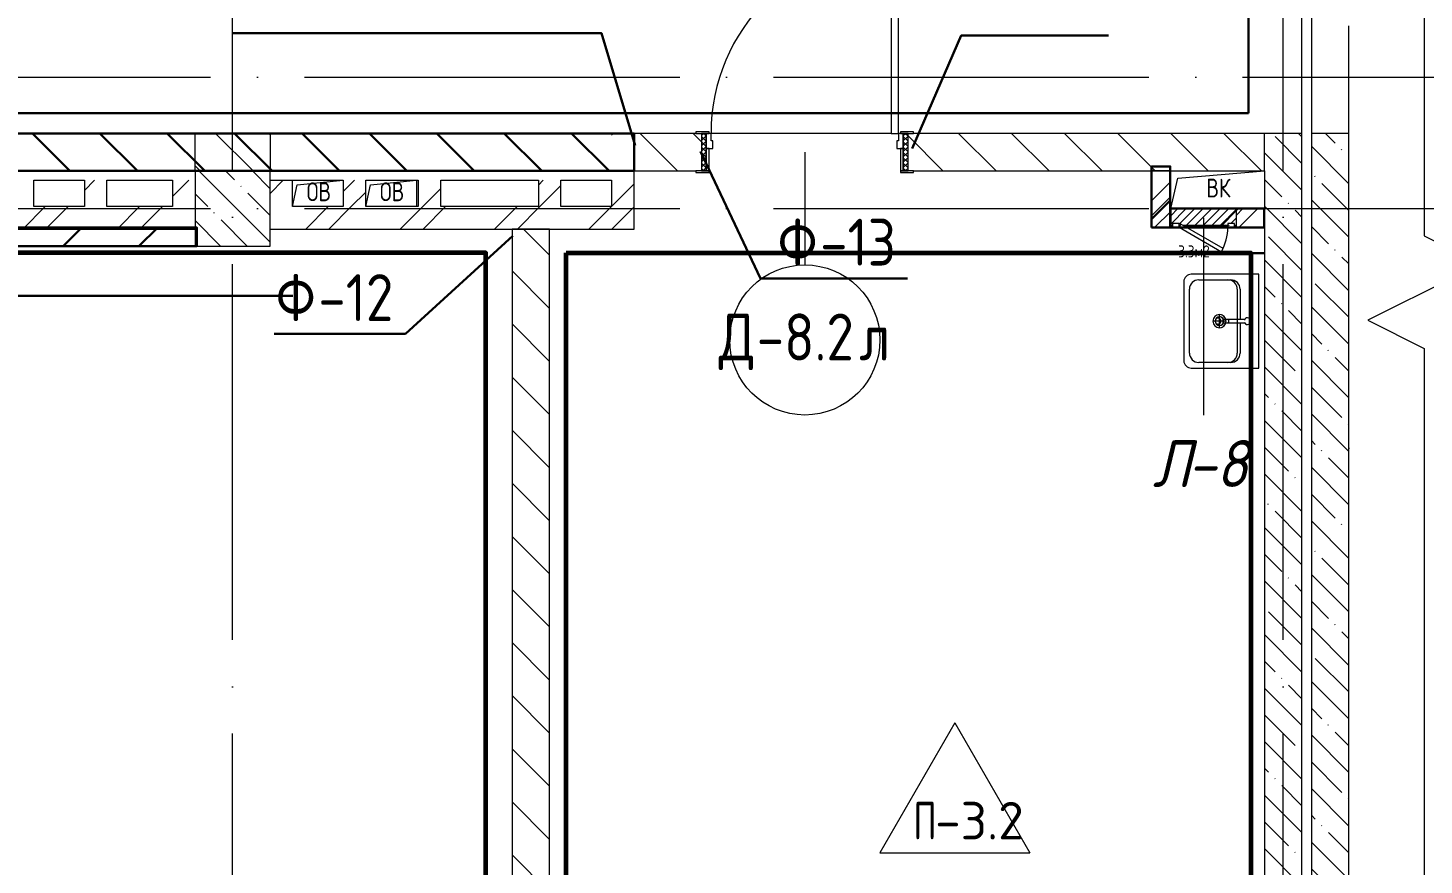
# Model space of a CAD drawing. Header units: millimetres. Extents: x -592259 to 288321, y -552984 to 293768.
# Drawn here: x 59271 to 66712, y -211764 to -207305 of the extents above; entities that cross this region are included whole.
import ezdxf

# ---------------------------------------------------------------- set-up
doc = ezdxf.new("R2010")
doc.units = ezdxf.units.MM
doc.linetypes.add('ADSK_Линия сетки', pattern=[2500, 2000, -250, 0, -250])
for name, color, linetype, lineweight in [('0) блоки', 6, 'Continuous', 30), ('0.3) ПГП 6 вып', 4, 'Continuous', 30), ('2)Фарх готовы', 3, 'Continuous', 30), ('2)Фархверки', 40, 'Continuous', 30), ('4) Штукатурка', 6, 'Continuous', 30), ('4.6) Швы', 6, 'Continuous', 30), ('4.7) Штук. 6 вып.', 6, 'Continuous', 30), ('6.1) Шпаклевка 5 вып.', 160, 'Continuous', 60), ('A-DETL-GENF-OTLN', 250, 'Continuous', 5), ('A-DOOR-____-IDEN', 250, 'Continuous', 9), ('A-DOOR-____-MCUT', 250, 'Continuous', 5), ('A-DOOR-____-OTLN', 250, 'Continuous', 5), ('A-DOOR-FRAM-MCUT', 250, 'Continuous', 5), ('A-DOOR-FRAM-OTLN', 250, 'Continuous', 5), ('A-FLOR-____-IDEN', 250, 'Continuous', 9), ('A-FLOR-____-OTLN', 250, 'Continuous', 9), ('A-GENM-____-MCUT', 250, 'Continuous', 25), ('A-GENM-____-OTLN', 250, 'Continuous', 9), ('A-GLAZ-____-OTLN', 250, 'Continuous', 5), ('A-WALL-____-MCUT', 250, 'Continuous', 13), ('A-WALL-____-PATT', 250, 'Continuous', 13), ('P-SANR-FIXT-OTLN', 250, 'Continuous', 9), ('S-COLS-____-MCUT', 250, 'Continuous', 25), ('S-COLS-____-OTLN', 250, 'Continuous', 9), ('S-GRID-____-OTLN', 250, 'Continuous', 9)]:
    doc.layers.add(name, color=color, linetype=linetype, lineweight=lineweight)
doc.styles.add('GOST Common_1', font='', dxfattribs={"width": 0.9, "height": 250})
doc.styles.add('ISOCPEUR', font='isocpeur.ttf', dxfattribs={"width": 0.8, "height": 100})
doc.styles.add('ISOCPEUR_2', font='isocpeur.ttf', dxfattribs={"height": 160})
doc.styles.add('ISOCPEUR_I', font='isocpeui.ttf', dxfattribs={"width": 0.9, "height": 12.5})
doc.styles.add('А3', font='ГОСТ тип А.ttf')
doc.styles.get('GOST Common_1').set_extended_font_data('GOST Common')
pattern_1 = [(135, (-3188.22, -259241.39), (-141.42136, -141.42136), [])]
pattern_2 = [(135, (-3188.22, -259241.39), (-142.5612, -142.5612), []), (135, (-3045.66, -259241.39), (-142.5612, -142.5612), [252.016, -50.403, 3.353, -47.05])]
pattern_3 = [(45, (-3188.22, -259241.4), (-251.4472, 251.4472), []), (45, (-3188.22, -258860.4), (-251.4472, 251.4472), [])]
pattern_4 = [(45, (-3188.22, -259241.4), (-224.5064, 224.5064), []), (45, (-3108.85, -259241.4), (0, 449.0128), []), (45, (-3267.6, -259241.4), (0, 449.0128), [])]

# ---------------------------------------------------------------- blocks, each defined once
blk = doc.blocks.new('Дверь_СКБ_1Ст_Внутренняя - Д-8_2л_1100x2100h_Кабинет директора_ Канцелярия_ Бухгалтерия_ Кабинеты заместителей директора_ Кабинет организатора внеклассной и внешкольной 2-42643613-АР1_Маркировочный план 3 этажа')
at = {"layer": 'A-DOOR-____-OTLN'}
h = blk.add_hatch(dxfattribs=at)
h.set_pattern_fill('FP_3', color=256, style=0, pattern_type=2)
h.set_pattern_definition([(135, (1751.41, 164.685), (-14.14214, -14.14214), []), (225, (1751.41, 164.685), (14.14214, -14.14214), [])])
h.paths.add_polyline_path([(537.5, -100), (562.5, -100), (562.5, 100), (537.5, 100), (537.5, 95.5)])
at = {"layer": 'A-DOOR-FRAM-OTLN'}
h = blk.add_hatch(dxfattribs=at)
h.set_pattern_fill('FP_4', color=256, style=0, pattern_type=2)
h.set_pattern_definition([(45, (-371.384, 164.685), (-14.1421, 14.1421), []), (135, (-371.384, 164.685), (-14.1421, -14.1421), [])])
h.paths.add_polyline_path([(-512.5, -100), (-512.5, 100), (-537.5, 100), (-537.5, -100)])
at = {"layer": 'A-DOOR-____-MCUT'}
for p, q in [((512.5, 1100), (472.5, 1100)), ((472.5, 1100), (472.5, 100)), ((512.5, 100), (512.5, 1100)), ((472.5, 100), (512.5, 100))]:
    blk.add_line(p, q, dxfattribs=at)
at = {"layer": 'A-DOOR-____-OTLN'}
blk.add_arc((512.5, 100), 1000, 90, 180, dxfattribs=at)
at = {"layer": 'A-DOOR-FRAM-MCUT'}
for p, q in [((-497.5, 108), (-567.5, 108)), ((-567.5, 108), (-567.5, 100)), ((-567.5, 100), (-497.5, 100)), ((-512.5, 100), (-537.5, 100)), ((-537.5, 100), (-537.5, -100)), ((-487.5, 100), (-512.5, 100)), ((-512.5, 100), (-512.5, 20)), ((-512.5, -100), (-512.5, 100)), ((-497.5, 100), (-512.5, 100)), ((-512.5, 100), (-512.5, 99)), ((-512.5, 99), (-497.5, 99)), ((-497.5, 100), (-497.5, 108)), ((-497.5, 99), (-497.5, 100)), ((-487.5, 60), (-487.5, 100)), ((512.5, 100), (512.5, 60)), ((537.5, 100), (512.5, 100)), ((592.5, 108), (522.5, 108)), ((522.5, 108), (522.5, 100)), ((537.5, 100), (522.5, 100)), ((522.5, 100), (522.5, 99)), ((522.5, 100), (592.5, 100)), ((522.5, 99), (537.5, 99)), ((537.5, 20), (537.5, 100)), ((562.5, 100), (537.5, 100)), ((537.5, 100), (537.5, -100)), ((537.5, 99), (537.5, 100)), ((562.5, -100), (562.5, 100)), ((592.5, 100), (592.5, 108)), ((-512.5, 20), (-477.5, 20)), ((-497.5, 20), (-512.5, 20)), ((-512.5, 20), (-512.5, -100)), ((-497.5, -100), (-497.5, 20)), ((-477.5, 60), (-487.5, 60)), ((-477.5, 20), (-477.5, 60)), ((512.5, 60), (502.5, 60)), ((502.5, 60), (502.5, 20)), ((502.5, 20), (537.5, 20)), ((537.5, 20), (522.5, 20)), ((522.5, 20), (522.5, -100)), ((537.5, -100), (537.5, 20)), ((-497.5, -100), (-567.5, -100)), ((-567.5, -100), (-567.5, -108)), ((-567.5, -108), (-497.5, -108)), ((-537.5, -100), (-512.5, -100)), ((-512.5, -100), (-497.5, -100)), ((-497.5, -108), (-497.5, -100)), ((522.5, -100), (537.5, -100)), ((592.5, -100), (522.5, -100)), ((522.5, -100), (522.5, -108)), ((522.5, -108), (592.5, -108)), ((537.5, -100), (562.5, -100)), ((592.5, -108), (592.5, -100))]:
    blk.add_line(p, q, dxfattribs=at)
blk = doc.blocks.new('Раковина_АИ_3D_Рен_МГН_Santek Neo 50 - Раковина 500x400x170-V27-АР1_Маркировочный план 3 этажа')
at = {"layer": 'P-SANR-FIXT-OTLN', "lineweight": 5}
for p, q in [((-250, 25), (-250, -335)), ((250, 25), (-250, 25)), ((250, -335), (250, 25)), ((-10, -167), (-10, -49.9)), ((10, -50), (10, -167)), ((-220, -295), (-220, -125)), ((-220, -295), (-220, -139.7)), ((-170, -75), (-10, -75)), ((-170, -89.7), (170, -89.7)), ((-5.9, -137), (-7, -137)), ((-7, -137), (-7, -137)), ((-5.9, -137), (5.9, -137)), ((7, -137), (5.9, -137)), ((7, -137), (7, -137)), ((10, -75), (170, -75)), ((220, -125), (220, -295)), ((220, -139.7), (220, -295)), ((35, -185), (-35, -185)), ((-10, -167), (10, -167)), ((0, -150), (0, -220)), ((170, -345), (-170, -345)), ((170, -345), (-170, -345)), ((-210, -375), (210, -375))]:
    blk.add_line(p, q, dxfattribs=at)
for centre, radius, start, end in [((0, -35), 18, 360, 180), ((0, -35), 18, 180, 250.80897), ((0, -35), 18, 289.19103, 360), ((0, -35), 18, 295.19321, 300), ((0, -35), 18, 309.99941, 315), ((0, -35), 18, 324.99969, 330), ((-170, -125), 50, 90, 180), ((-170, -139.7), 50, 90, 180), ((170, -125), 50, 0, 90), ((170, -139.7), 50, 0, 90), ((0, -185), 35, 0, 180), ((0, -185), 35, 106.67272, 180), ((0, -185), 35, 180, 0), ((0, -185), 35, 180, 360), ((0, -185), 23, 360, 180), ((0, -185), 23, 115.32987, 180), ((0, -185), 23, 180, 360), ((0, -185), 23, 180, 360), ((0, -185), 23, 360, 64.67013), ((0, -185), 35, 0, 73.32728), ((-170, -295), 50, 180, 270), ((-170, -295), 50, 180, 270), ((170, -295), 50, 270, 0), ((170, -295), 50, 270, 0), ((-210, -335), 40, 180, 270), ((210, -335), 40, 270, 0)]:
    blk.add_arc(centre, radius, start, end, dxfattribs=at)
for points in [[(-6.2, -51.9), (-6.1, -51.9), (-6, -52), (-5.9, -52)], [(5.9, -52), (6, -52), (6.1, -51.9), (6.2, -51.9)]]:
    blk.add_open_spline(points, degree=3, dxfattribs=at)
blk = doc.blocks.new('Сифон Orio для МГН - Сифон бутылочный-V30-АР1_Маркировочный план 3 этажа')
at = {"layer": 'P-SANR-FIXT-OTLN', "lineweight": 5}
for start, end in [(90, 233.74325), (165, 233.74325), (165, 233.74325), (165, 180), (105, 135), (105, 135), (306.25675, 90), (345, 75), (345, 75), (45, 75), (345, 15), (195, 233.74325), (306.25675, 315), (306.25675, 315), (306.25675, 315)]:
    blk.add_arc((0, 0), 16, start, end, dxfattribs=at)
blk = doc.blocks.new('_Wn_-As_OpeningMEP_floor__Rectangular - _Wn_-As_OpeningMEP_floor__Rectangular-V52-АР1_Маркировочный план 3 этажа')
at = {"layer": 'A-DETL-GENF-OTLN', "lineweight": 5}
for p, q in [((-212.2, 112.2), (250, 150)), ((-250, -50), (-212.2, 112.2))]:
    blk.add_line(p, q, dxfattribs=at)
blk = doc.blocks.new('BSC_Колонна _Прямоугольная - 400x400-V61-АР1_Маркировочный план 3 этажа')
at = {"layer": 'S-COLS-____-OTLN', "lineweight": 5}
h = blk.add_hatch(dxfattribs=at)
h.set_pattern_fill('FP_35', color=256, style=0, pattern_type=2)
h.set_pattern_definition([(135, (-63549.98, -50975), (-142.5619, -142.5619), []), (135, (-63407.42, -50975), (-142.5619, -142.5619), [252.016, -50.403, 3.353, -47.05])])
h.paths.add_polyline_path([(200, -200), (200, 200), (-200, 200), (-200, -200)])
at = {"layer": 'S-COLS-____-MCUT', "lineweight": 5}
for p, q in [((200, 200), (-200, 200)), ((-200, 200), (-200, -200)), ((200, -200), (200, 200)), ((-200, -200), (200, -200))]:
    blk.add_line(p, q, dxfattribs=at)
blk = doc.blocks.new('_Wn_-As_OpeningMEP_floor__Rectangular - _Wn_-As_OpeningMEP_floor__Rectangular-32466859-АР1_Маркировочный план 3 этажа')
at = {"layer": 'A-DETL-GENF-OTLN', "lineweight": 5}
for p, q in [((-135, -20), (-110.5, 95.5)), ((-110.5, 95.5), (135, 120))]:
    blk.add_line(p, q, dxfattribs=at)
blk = doc.blocks.new('АР_Люк - ЛРС_ВК_350х400_наружный_NCS S 1000-N-V85-АР1_Маркировочный план 3 этажа')
at = {"layer": 'A-DOOR-____-OTLN'}
h = blk.add_hatch(dxfattribs=at)
h.set_pattern_fill('FP_54', color=256, style=0, pattern_type=2)
h.set_pattern_definition([(45, (125, 0), (-22.6274, 22.6274), [])])
h.paths.add_polyline_path([(300, 50), (290, 49.6), (290, 30), (255, 30), (255, 50), (-5, 50), (-5, 40), (-15, 40), (-5, 37.1), (-5, 30), (-40, 30), (-40, 43), (-25.5, 43), (-40, 47.1), (-40, 50), (-50, 50), (-50, -50), (300, -49.8), (300, 49.6)])
at = {"layer": 'A-DETL-GENF-OTLN', "lineweight": 5}
for p, q in [((300, 50), (-50, 50)), ((-50, 50), (-50, -50)), ((300, -50), (300, 50)), ((-50, -50), (300, -50))]:
    blk.add_line(p, q, dxfattribs=at)
at = {"layer": 'A-DOOR-____-MCUT', "lineweight": 5}
for p, q in [((29.8, 180), (19.8, 162.7)), ((19.8, 162.7), (245, 32.7)), ((255, 50), (29.8, 180)), ((-5, 50), (-40, 50)), ((-40, 50), (-40, 30)), ((-40, 30), (-5, 30)), ((-5, 30), (-5, 50)), ((245, 32.7), (255, 50)), ((290, 50), (255, 50)), ((255, 50), (255, 30)), ((255, 30), (290, 30)), ((290, 30), (290, 50))]:
    blk.add_line(p, q, dxfattribs=at)
blk.add_arc((255, 50), 260, 150, 180, dxfattribs=at)
at = {"layer": 'A-DOOR-____-OTLN'}
blk.add_line((255, 50), (29.8, 180), dxfattribs=at)
blk = doc.blocks.new('ASML_АР_Отделка Люка - ВО Отделка люков_Грунтовка 0_Шпатлевка 0_Окраска 0_0-42723977-АР1_Маркировочный план 3 этажа')
at = {"layer": 'A-GENM-____-MCUT', "lineweight": 5}
for p, q in [((-165, 3), (-175, 3)), ((-175, 3), (-175, 0)), ((102.1, 3), (-130, 3)), ((130, 3), (126, 3)), ((175, 3), (165, 3)), ((175, 0), (175, 3)), ((-175, 0), (-165, 0)), ((-130, 0), (107.3, 0)), ((124.2, 0), (130, 0)), ((165, 0), (175, 0))]:
    blk.add_line(p, q, dxfattribs=at)
blk = doc.blocks.new('DET_L_Линия разрыва - М100-32542165-АР1_Маркировочный план 3 этажа')
at = {"layer": 'A-DETL-GENF-OTLN', "lineweight": 5}
for p, q in [((8500, 300), (8350, 0)), ((8800, -300), (8500, 300)), ((8350, 0), (213.5, 0)), ((8950, 0), (8800, -300)), ((17300, 0), (8950, 0))]:
    blk.add_line(p, q, dxfattribs=at)
blk = doc.blocks.new('AAR_СКБ_Марка_Перекрытия - Марка пола-17325028-АР1_Маркировочный план 3 этажа')
at = {"layer": 'A-FLOR-____-IDEN'}
for p, q in [((0, 6.932), (-4.002, 0)), ((0, 6.932), (4.002, 0)), ((-4.002, 0), (4.002, 0))]:
    blk.add_line(p, q, dxfattribs=at)
blk = doc.blocks.new('ADSK_Марка_Дверь - Типоразмер_ADSK_Марка-30565456-АР1_Маркировочный план 3 этажа')
at = {"layer": 'A-DOOR-____-IDEN'}
blk.add_circle((0, 0), 4, dxfattribs=at)

msp = doc.modelspace()

# ---------------------------------------------------------------- hatches: boundary and pattern name
at = {"layer": '0) блоки'}
h = msp.add_hatch(dxfattribs=at)
h.set_pattern_fill('ANSI31', color=256, scale=80, angle=90)
h.set_pattern_definition([(135, (56061.78, -207866.4), (-179.605, -179.605), [])])
h.paths.add_polyline_path([(62501.7544, -208066.3886), (56061.7763, -208066.3886), (56061.7763, -207866.3886), (62501.7544, -207866.3886)])
at = {"layer": '0.3) ПГП 6 вып'}
h = msp.add_hatch(dxfattribs=at)
h.set_pattern_fill('ANSI31', color=4, scale=90)
h.paths.add_polyline_path([(65259.8124, -208367.2793), (65359.8124, -208367.2793), (65359.8124, -208042.2793), (65259.8124, -208042.2793)])
h = msp.add_hatch(dxfattribs=at)
h.set_pattern_fill('ANSI31', color=4, scale=90)
h.paths.add_polyline_path([(65359.8124, -208367.2793), (65859.8343, -208367.2793), (65859.8343, -208267.2793), (65359.8124, -208267.2793)])
h = msp.add_hatch(dxfattribs=at)
h.set_pattern_fill('ANSI31', color=4, scale=90)
h.paths.add_polyline_path([(56070.4318, -208467.3941), (60170.4318, -208467.3941), (60170.4318, -208367.3941), (56070.4318, -208367.3941)])
at = {"layer": 'A-WALL-____-PATT', "lineweight": 15, "true_color": 0x000000}
h = msp.add_hatch(dxfattribs=at)
h.set_pattern_fill('FP_1', color=18, style=0, pattern_type=2)
h.set_pattern_definition(pattern_1)
h.paths.add_polyline_path([(60561.7763, -208066.3892), (60561.7763, -207866.3892), (60161.7544, -207866.3892), (60161.7544, -208066.3886), (60561.7544, -208066.3886)])
h = msp.add_hatch(dxfattribs=at)
h.set_pattern_fill('FP_2', color=18, style=0, pattern_type=2)
h.set_pattern_definition(pattern_3)
h.paths.add_polyline_path([(62501.7544, -208376.3886), (62501.7544, -207866.3886), (62381.7544, -207866.3892), (62381.7544, -208376.3886)])
h = msp.add_hatch(dxfattribs=at)
h.set_pattern_fill('FP_1', color=18, style=0, pattern_type=2)
h.set_pattern_definition(pattern_1)
h.paths.add_polyline_path([(65261.8153, -208066.3892), (65861.7763, -208066.3883), (65861.7763, -207866.3892), (63961.7763, -207866.3892), (63961.7763, -208066.3892), (63991.7763, -208066.3892)])
h.paths.add_polyline_path([(62831.7763, -208066.3892), (62861.7763, -208066.3892), (62861.7763, -207866.3892), (62501.7863, -207866.3892), (62501.7863, -208066.3892)])
h = msp.add_hatch(dxfattribs=at)
h.set_pattern_fill('FP_24', color=18, style=0, pattern_type=2)
h.set_pattern_definition(pattern_2)
h.paths.add_polyline_path([(65861.789, -215916.3289), (66061.7763, -215916.3289), (66061.7763, -207866.3892), (65861.7763, -207866.3892), (65861.7763, -215916.3289)])
h = msp.add_hatch(dxfattribs=at)
h.set_pattern_fill('FP_24', color=18, style=0, pattern_type=2)
h.set_pattern_definition(pattern_2)
h.paths.add_polyline_path([(66311.7763, -215741.3892), (66311.7763, -207866.3892), (66111.7763, -207866.3892), (66111.7763, -215741.3892), (66136.5125, -215741.3892)])
h = msp.add_hatch(dxfattribs=at)
h.set_pattern_fill('FP_2', color=18, style=0, pattern_type=2)
h.set_pattern_definition(pattern_3)
h.paths.add_polyline_path([(59691.7763, -208256.3886), (59691.7763, -208116.3886), (59571.7763, -208116.3886), (59571.7763, -208256.3886)])
h = msp.add_hatch(dxfattribs=at)
h.set_pattern_fill('FP_2', color=18, style=0, pattern_type=2)
h.set_pattern_definition(pattern_3)
h.paths.add_polyline_path([(60041.7544, -208256.3886), (60161.7544, -208256.3886), (60161.7544, -208116.3886), (60041.7544, -208116.3886), (60041.7544, -208155.6874)])
h = msp.add_hatch(dxfattribs=at)
h.set_pattern_fill('FP_2', color=18, style=0, pattern_type=2)
h.set_pattern_definition(pattern_3)
h.paths.add_polyline_path([(60561.7544, -208376.3886), (60681.7544, -208376.3886), (60681.7544, -208116.3886), (60561.7544, -208116.3886), (60561.7544, -208293.2956)])
h = msp.add_hatch(dxfattribs=at)
h.set_pattern_fill('FP_2', color=18, style=0, pattern_type=2)
h.set_pattern_definition(pattern_3)
h.paths.add_polyline_path([(60962.2042, -208256.3886), (61071.7544, -208256.3886), (61071.7544, -208116.3886), (60951.7544, -208116.3886), (60951.7544, -208256.3886)])
h = msp.add_hatch(dxfattribs=at)
h.set_pattern_fill('FP_2', color=18, style=0, pattern_type=2)
h.set_pattern_definition(pattern_3)
h.paths.add_polyline_path([(61471.7863, -208256.3886), (61471.7863, -208116.3886), (61351.7863, -208116.7629), (61351.7863, -208256.3886)])
h = msp.add_hatch(dxfattribs=at)
h.set_pattern_fill('FP_2', color=18, style=0, pattern_type=2)
h.set_pattern_definition(pattern_3)
h.paths.add_polyline_path([(61991.7544, -208256.3886), (62111.7544, -208256.3886), (62111.7544, -208116.3886), (61991.7544, -208116.3886), (61991.7544, -208203.0552)])
h = msp.add_hatch(dxfattribs=at)
h.set_pattern_fill('FP_9', color=18, style=0, pattern_type=2)
h.set_pattern_definition(pattern_4)
h.paths.add_polyline_path([(65361.7763, -208266.3886), (65361.7744, -208266.3775), (65361.7763, -208256.3892)])
h.paths.add_polyline_path([(65361.8153, -208266.3892), (65361.7292, -208066.3892), (65261.8153, -208066.3892), (65261.8153, -208266.3892), (65361.7763, -208266.3886)])
h = msp.add_hatch(dxfattribs=at)
h.set_pattern_fill('FP_2', color=18, style=0, pattern_type=2)
h.set_pattern_definition(pattern_3)
h.paths.add_polyline_path([(56171.055, -208376.3886), (60161.7544, -208376.3886), (60161.7544, -208256.3892), (56061.7544, -208256.3892), (56061.7763, -208376.3873), (56072.1259, -208376.3886)])
h = msp.add_hatch(dxfattribs=at)
h.set_pattern_fill('FP_2', color=18, style=0, pattern_type=2)
h.set_pattern_definition(pattern_3)
h.paths.add_polyline_path([(60961.294, -208376.3886), (62381.7544, -208376.3886), (62381.7544, -208256.3892), (60681.7544, -208256.3892), (60681.7544, -208376.3886), (60695.6964, -208376.3886)])
h = msp.add_hatch(dxfattribs=at)
h.set_pattern_fill('FP_9', color=18, style=0, pattern_type=2)
h.set_pattern_definition(pattern_4)
h.paths.add_polyline_path([(65261.8153, -208366.3892), (65361.8153, -208366.0269), (65361.7764, -208266.3892), (65261.8153, -208266.3892), (65261.8153, -208293.2956)])
h.paths.add_polyline_path([(65711.8153, -208366.3892), (65861.7763, -208366.3892), (65861.7763, -208266.3892), (65711.8153, -208266.3892), (65711.8153, -208359.3892)])
h = msp.add_hatch(dxfattribs=at)
h.set_pattern_fill('FP_1', color=18, style=0, pattern_type=2)
h.set_pattern_definition(pattern_1)
h.paths.add_polyline_path([(62051.7863, -215716.3886), (62051.7863, -208376.3886), (61851.7863, -208376.3886), (61851.7863, -215716.3886)])

# ---------------------------------------------------------------- linework, layer by layer
at = {"layer": '0) блоки'}
msp.add_lwpolyline([(62501.7544, -208066.3886), (56061.7763, -208066.3886), (56061.7763, -207866.3886), (62501.7544, -207866.3886)], close=True, dxfattribs=at)
at = {"layer": '0.3) ПГП 6 вып'}
for points in [[(65259.8124, -208367.2793), (65359.8124, -208367.2793), (65359.8124, -208042.2793), (65259.8124, -208042.2793)], [(65359.8124, -208367.2793), (65859.8343, -208367.2793), (65859.8343, -208267.2793), (65359.8124, -208267.2793)], [(56070.4318, -208467.3941), (60170.4318, -208467.3941), (60170.4318, -208367.3941), (56070.4318, -208367.3941)]]:
    msp.add_lwpolyline(points, close=True, dxfattribs=at)
at = {"layer": '2)Фарх готовы'}
msp.add_lwpolyline([(62506.7916, -207931.5718), (62327.4511, -207332.4951), (62274.9919, -207332.4951), (60361.7763, -207332.4951)], dxfattribs=at)
at = {"layer": '2)Фархверки'}
for points in [[(63983.9278, -207947.1754), (64245.4379, -207344.6824), (64330.4001, -207344.6824), (65030.4001, -207344.6824)], [(62855.2709, -207962.7789), (63175.3071, -208638.9094), (63258.2198, -208638.9094), (63958.2198, -208638.9094)], [(61855.1524, -208411.4611), (61283.3706, -208933.9584), (60583.3706, -208933.9584)]]:
    msp.add_lwpolyline(points, dxfattribs=at)
at = {"layer": '4) Штукатурка'}
for p, q in [((65776.1425, -207758.4176), (65776.1425, -204927.5226)), ((50060.3055, -207758.4176), (65776.1425, -207758.4176))]:
    msp.add_line(p, q, dxfattribs=at)
at = {"layer": '4.6) Швы'}
for points in [[(59800.3432, -207758.4176), (61044.1476, -207758.4176)], [(62917.6224, -207758.4176), (64161.4268, -207758.4176)]]:
    msp.add_lwpolyline(points, dxfattribs=at)
at = {"layer": '4.7) Штук. 6 вып.'}
for points in [[(65194.4632, -208505.1299), (65861.7763, -208505.1299)], [(54939.8115, -208732.4105), (60682.7507, -208732.4105)]]:
    msp.add_lwpolyline(points, dxfattribs=at)
at = {"layer": '6.1) Шпаклевка 5 вып.'}
for points in [[(51667.0121, -215527.3953), (61710.8818, -215527.3953), (61710.8818, -208502.5333), (51667.0121, -208502.5333)], [(62139.3447, -208502.5333), (65789.5713, -208502.5333), (65789.5713, -215627.7175), (62139.3447, -215627.7175)]]:
    msp.add_lwpolyline(points, close=True, dxfattribs=at)
at = {"layer": 'A-DOOR-____-IDEN', "color": 18, "true_color": 0x000000}
for p, q in [((63411.7763, -207966.3892), (63411.3189, -208566.3892)), ((65536.8153, -208316.3892), (65536.8153, -209366.3892))]:
    msp.add_line(p, q, dxfattribs=at)
at = {"layer": 'A-FLOR-____-OTLN', "color": 18, "lineweight": 5, "true_color": 0x000000}
for p, q in [((66061.7763, -207866.3892), (66061.7763, -204566.3886)), ((66111.7763, -204566.3886), (66111.7763, -207866.3892)), ((63871.7763, -207866.3892), (62911.7763, -207866.3892)), ((61341.7544, -208116.3886), (61341.7544, -208256.3886)), ((65361.7763, -208266.3886), (65361.7763, -208066.3892))]:
    msp.add_line(p, q, dxfattribs=at)
at = {"layer": 'A-WALL-____-MCUT', "color": 18, "lineweight": 15, "true_color": 0x000000}
for p, q in [((60161.7544, -207866.3886), (56061.7544, -207866.3886)), ((60161.7544, -208066.3886), (60161.7544, -207866.3886)), ((60561.7763, -207866.3892), (60161.7544, -207866.3892)), ((62501.7544, -207866.3886), (60561.7763, -207866.3886)), ((60561.7763, -207866.3886), (60561.7763, -208066.3886)), ((62501.7544, -208376.3886), (62501.7544, -207866.3886)), ((62831.7763, -207866.3892), (62501.7863, -207866.3892)), ((62501.7863, -207866.3892), (62501.7863, -208066.3892)), ((65861.7763, -207866.3892), (63991.7763, -207866.3892)), ((66061.7763, -207866.3892), (65861.7763, -207866.3892)), ((65861.7763, -208066.3892), (65861.7763, -207866.3892)), ((66061.7763, -215916.3289), (66061.7763, -207866.3892)), ((66311.7763, -207866.3892), (66111.7763, -207866.3892)), ((66111.7763, -207866.3892), (66111.7763, -215916.3295)), ((66311.7763, -215916.3295), (66311.7763, -207866.3892)), ((59301.7763, -208116.3886), (59571.7763, -208116.3886)), ((59301.7763, -208256.3886), (59301.7763, -208116.3886)), ((59571.7763, -208116.3886), (59571.7763, -208256.3886)), ((59691.7763, -208116.3886), (60041.7544, -208116.3886)), ((59691.7763, -208256.3886), (59691.7763, -208116.3886)), ((60041.7544, -208116.3886), (60041.7544, -208256.3886)), ((60561.7544, -208116.3886), (60951.7544, -208116.3886)), ((60681.7544, -208256.3886), (60681.7544, -208116.3886)), ((60951.7544, -208116.3886), (60951.7544, -208256.3886)), ((61071.7544, -208256.3886), (61071.7544, -208116.3886)), ((61071.7544, -208116.3886), (61351.7863, -208116.3886)), ((61351.7863, -208116.3886), (61351.7863, -208256.3886)), ((61471.7863, -208256.3886), (61471.7863, -208116.3886)), ((61471.7863, -208116.3886), (61991.7544, -208116.3886)), ((61991.7544, -208116.3886), (61991.7544, -208256.3886)), ((62111.7544, -208116.3886), (62381.7544, -208116.3886)), ((62111.7544, -208256.3886), (62111.7544, -208116.3886)), ((62381.7544, -208116.3886), (62381.7544, -208256.3886)), ((62501.7863, -208066.3892), (62831.7763, -208066.3892)), ((63991.7763, -208066.3892), (65861.7763, -208066.3892)), ((65261.8153, -208066.3886), (65261.8153, -208366.3892)), ((65361.8153, -208066.3886), (65261.8153, -208066.3886)), ((65361.8153, -208266.3892), (65361.8153, -208066.3886)), ((65861.7763, -208066.3892), (65861.7763, -215916.3289)), ((59571.7763, -208256.3886), (59301.7763, -208256.3886)), ((60041.7544, -208256.3886), (59691.7763, -208256.3886)), ((60951.7544, -208256.3886), (60681.7544, -208256.3886)), ((61351.7863, -208256.3886), (61071.7544, -208256.3886)), ((61991.7544, -208256.3886), (61471.7863, -208256.3886)), ((62381.7544, -208256.3886), (62111.7544, -208256.3886)), ((65861.7763, -208266.3892), (65361.8153, -208266.3892)), ((56061.7544, -208376.3886), (60161.7544, -208376.3886)), ((60561.7544, -208376.3886), (62501.7544, -208376.3886)), ((62051.7863, -208376.3886), (61851.7863, -208376.3886)), ((61851.7863, -208376.3886), (61851.7863, -215716.3886)), ((62051.7863, -215716.3886), (62051.7863, -208376.3886)), ((65261.8153, -208366.3892), (65371.8153, -208366.3892)), ((65446.8153, -208366.3892), (65666.8153, -208366.3892)), ((65701.8153, -208366.3892), (65861.7763, -208366.3892))]:
    msp.add_line(p, q, dxfattribs=at)
at = {"layer": 'S-GRID-____-OTLN', "color": 18, "linetype": 'ADSK_Линия сетки', "true_color": 0x000000}
for p, q in [((60361.7763, -220563.733), (60361.7763, -199653.1503)), ((65961.7763, -220563.733), (65961.7763, -199653.1503)), ((66311.7763, -219293.733), (66311.7763, -199653.1503)), ((-6757.7749, -207566.3886), (70471.963, -207566.3886)), ((-6757.7749, -208266.3886), (70471.963, -208266.3886))]:
    msp.add_line(p, q, dxfattribs=at)

# ---------------------------------------------------------------- block references
at = {"layer": 'A-DETL-GENF-OTLN', "color": 18, "lineweight": 5, "true_color": 0x000000, "rotation": 89.99999999999967}
msp.add_blockref('DET_L_Линия разрыва - М100-32542165-АР1_Маркировочный план 3 этажа', (66712.4536, -217361.3054), dxfattribs=at)
at = {"layer": 'A-DOOR-____-IDEN', "color": 18, "true_color": 0x000000, "xscale": 99.99999999999993, "yscale": 99.99999999999993, "zscale": 99.99999999999993}
msp.add_blockref('ADSK_Марка_Дверь - Типоразмер_ADSK_Марка-30565456-АР1_Маркировочный план 3 этажа', (63411.7763, -208966.3892), dxfattribs=at)
at = {"layer": 'A-DOOR-____-OTLN', "color": 18, "true_color": 0x000000}
msp.add_blockref('Дверь_СКБ_1Ст_Внутренняя - Д-8_2л_1100x2100h_Кабинет директора_ Канцелярия_ Бухгалтерия_ Кабинеты заместителей директора_ Кабинет организатора внеклассной и внешкольной 2-42643613-АР1_Маркировочный план 3 этажа', (63399.2763, -207966.3892), dxfattribs=at)
at = {"layer": 'A-DOOR-____-OTLN', "color": 18, "true_color": 0x000000, "rotation": 180}
msp.add_blockref('АР_Люк - ЛРС_ВК_350х400_наружный_NCS S 1000-N-V85-АР1_Маркировочный план 3 этажа', (65661.8153, -208316.3892), dxfattribs=at)
at = {"layer": 'A-FLOR-____-IDEN', "color": 18, "true_color": 0x000000, "xscale": 99.99999999999993, "yscale": 99.99999999999993, "zscale": 99.99999999999993}
msp.add_blockref('AAR_СКБ_Марка_Перекрытия - Марка пола-17325028-АР1_Маркировочный план 3 этажа', (64211.7664, -211698.5988), dxfattribs=at)
at = {"layer": 'A-GENM-____-OTLN', "color": 18, "lineweight": 5, "true_color": 0x000000, "rotation": 180}
msp.add_blockref('ASML_АР_Отделка Люка - ВО Отделка люков_Грунтовка 0_Шпатлевка 0_Окраска 0_0-42723977-АР1_Маркировочный план 3 этажа', (65536.8153, -208356.3892), dxfattribs=at)
at = {"layer": 'A-GLAZ-____-OTLN', "color": 18, "true_color": 0x000000}
for name, p in [('_Wn_-As_OpeningMEP_floor__Rectangular - _Wn_-As_OpeningMEP_floor__Rectangular-32466859-АР1_Маркировочный план 3 этажа', (60816.7544, -208236.3889)), ('_Wn_-As_OpeningMEP_floor__Rectangular - _Wn_-As_OpeningMEP_floor__Rectangular-32466859-АР1_Маркировочный план 3 этажа', (61206.7544, -208236.3889)), ('_Wn_-As_OpeningMEP_floor__Rectangular - _Wn_-As_OpeningMEP_floor__Rectangular-V52-АР1_Маркировочный план 3 этажа', (65611.7763, -208216.3886))]:
    msp.add_blockref(name, p, dxfattribs=at)
at = {"layer": 'P-SANR-FIXT-OTLN', "color": 18, "lineweight": 5, "true_color": 0x000000, "rotation": 270.0000000000003}
for name, p in [('Раковина_АИ_3D_Рен_МГН_Santek Neo 50 - Раковина 500x400x170-V27-АР1_Маркировочный план 3 этажа', (65806.7883, -208866.3892)), ('Сифон Orio для МГН - Сифон бутылочный-V30-АР1_Маркировочный план 3 этажа', (65613.7769, -208866.3892))]:
    msp.add_blockref(name, p, dxfattribs=at)
at = {"layer": 'S-COLS-____-OTLN', "color": 18, "lineweight": 5, "true_color": 0x000000}
msp.add_blockref('BSC_Колонна _Прямоугольная - 400x400-V61-АР1_Маркировочный план 3 этажа', (60361.7544, -208266.3886), dxfattribs=at)

# ---------------------------------------------------------------- texts
at = {"layer": '0.3) ПГП 6 вып', "insert": (65401.5804, -208462.8864), "char_height": 63.81659, "attachment_point": 1, "style": 'А3'}
msp.add_mtext_dynamic_manual_height_columns('3.3м2', width=1367.025343, gutter_width=319.083, heights=[0], dxfattribs=at)
at = {"layer": '2)Фархверки', "attachment_point": 1}
for s, insert, char_height, width, style in [('ОВ', (60756.7755, -208127.4334), 100, 160.3375, 'ISOCPEUR'), ('ОВ', (61146.7755, -208127.4334), 100, 160.3375, 'ISOCPEUR'), ('ВК', (65551.7974, -208107.4331), 100, 160.3375, 'ISOCPEUR'), ('\\fGOST Common|b0|i0|c204|p34|;\\W.9;Ф', (63267.2889, -208321.0718), 250, 274.177125, 'GOST Common_1'), ('-13', (63493.5077, -208321.0718), 250, 526.708687, 'GOST Common_1'), ('\\fGOST Common|b0|i0|c204|p34|;\\W.9;Ф', (60592.4398, -208616.1208), 250, 274.177125, 'GOST Common_1'), ('-12', (60818.6585, -208616.1208), 250, 526.708687, 'GOST Common_1')]:
    msp.add_mtext(s, dxfattribs=dict(at, insert=insert, char_height=char_height, width=width, style=style))
at = {"layer": 'A-DOOR-____-IDEN', "color": 18, "true_color": 0x000000, "char_height": 250, "attachment_point": 1}
for s, insert, width, style in [('\\fGOST Common|b0|i0|c204|p34|;\\W.9;Д', (62952.7689, -208825.9386), 245.316375, 'GOST Common_1'), ('-8.2', (63155.1752, -208825.9386), 663.79725, 'GOST Common_1'), ('\\fGOST Common|b0|i0|c204|p34|;\\W.9;л', (63702.8627, -208825.9386), 194.810062, 'GOST Common_1'), ('\\fISOCPEUR|b0|i1|c204|p34|;\\W.9;Л', (65265.9869, -209500.035), 223.670812, 'ISOCPEUR_I'), ('-8', (65450.5337, -209500.035), 404.0505, 'ISOCPEUR_I')]:
    msp.add_mtext(s, dxfattribs=dict(at, insert=insert, width=width, style=style))
at = {"layer": 'A-FLOR-____-IDEN', "color": 18, "true_color": 0x000000, "char_height": 200, "attachment_point": 1, "style": 'ISOCPEUR_2'}
for s, insert, width in [('\\fISOCPEUR|b0|i0|c204|p34|;\\W.7;П', (63990.4315, -211427.213), 140.295312), ('-3.2', (64106.1867, -211427.213), 420.885937)]:
    msp.add_mtext(s, dxfattribs=dict(at, insert=insert, width=width))

doc.saveas('drawing.dxf')
